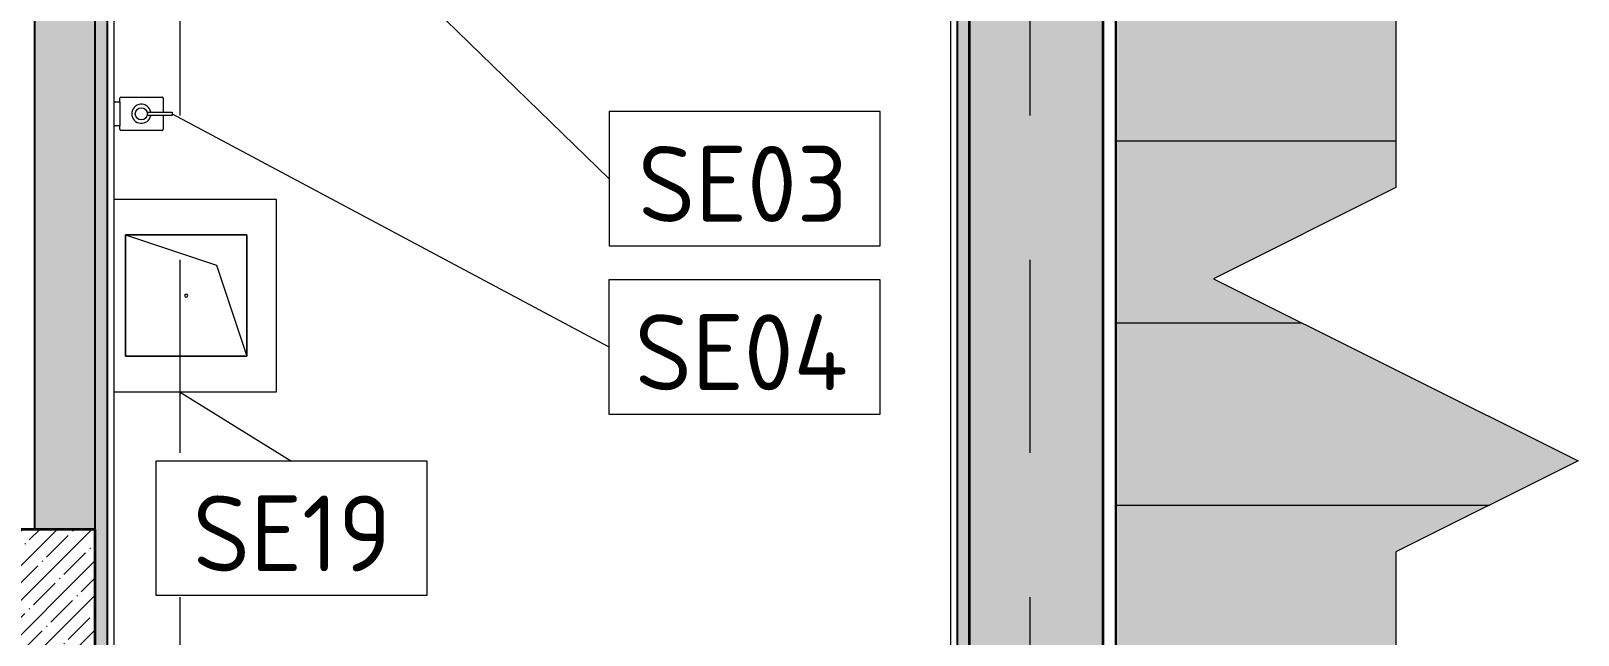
# Model space of a CAD drawing. Header units: millimetres. Extents: x 63482 to 319368, y -8553 to 29000.
# Drawn here: x 70314 to 72862, y 3806 to 4801 of the extents above; entities that cross this region are included whole.
import ezdxf

# ---------------------------------------------------------------- set-up
doc = ezdxf.new("R2010")
doc.units = ezdxf.units.MM
doc.linetypes.add('200_ШТРИХ__ш1_п0_6_', pattern=[80, 50, -30])
doc.linetypes.add('Осевая', pattern=[1587.5, 317.5, -238.125, 793.75, -238.125])
for name, color, linetype, lineweight in [('A-DETL-GENF', 7, 'Continuous', 9), ('A-DETL-MBND', 7, '200_ШТРИХ__ш1_п0_6_', 9), ('A-GENM', 7, 'Continuous', 9), ('I-WALL', 7, 'Continuous', 9), ('P-SANR-FIXT-IDEN', 7, 'Continuous', 9), ('S-STRS-2', 7, 'Continuous', 9), ('Оси-2', 7, 'Осевая', 9)]:
    doc.layers.add(name, color=color, linetype=linetype, lineweight=lineweight)
for name, color, linetype, lineweight, true_color in [('A-DETL-GENF-1', 7, 'Continuous', 9, 0x4994b4), ('A-GENM-1', 7, 'Continuous', 9, 0x4994b4), ('A-WALL-1', 7, 'Continuous', 25, 0x3c3c3c), ('A-WALL-3', 7, 'Continuous', 35, 0x3c3c3c), ('A-WALL-FNSH-1', 7, 'Continuous', 15, 0x3c3c3c), ('P-SANR-FIXT-1', 7, 'Continuous', 15, 0x4994b4)]:
    doc.layers.add(name, color=color, linetype=linetype, lineweight=lineweight, true_color=true_color)
doc.layers.add('S-STRS-1', color=7, linetype='Continuous', lineweight=15, transparency=1)
doc.styles.add('GOST Common', font='GOST_Common.ttf', dxfattribs={"height": 125})
pattern_1 = [(45, (0, 0), (-28.512667, 28.512667), []), (45, (28.51, 0), (-28.512667, 28.512667), [50.403, -10.081, 1.676, -8.404])]
pattern_2 = [(0, (0, 0), (60.96, 15.24), [5.029, -40.691, 5.029, -40.691, -243.84]), (0, (0, 0), (60.96, 15.24), [-91.44, 5.029, -86.411, 5.029, -40.691, -106.68]), (0, (0, 0), (60.96, 15.24), [-228.6, 5.029, -25.451, 5.029, -71.171]), (120, (22.86, 7.62), (-43.678227, 45.1729086), [5.029, -40.691, 5.029, -40.691, -243.84]), (120, (22.86, 7.62), (-43.678227, 45.1729086), [-91.44, 5.029, -86.411, 5.029, -40.691, -106.68]), (120, (22.86, 7.62), (-43.678227, 45.1729086), [-228.6, 5.029, -25.451, 5.029, -71.171]), (240, (30.48, 38.1), (-17.281773, -60.4129086), [5.029, -40.691, 5.029, -40.691, -243.84]), (240, (30.48, 38.1), (-17.281773, -60.4129086), [-91.44, 5.029, -86.411, 5.029, -40.691, -106.68]), (240, (30.48, 38.1), (-17.281773, -60.4129086), [-228.6, 5.029, -25.451, 5.029, -71.171])]

# ---------------------------------------------------------------- blocks, each defined once
blk = doc.blocks.new('GM_Отверстие прямоугольное _в плите_ - Отверстие-21604341-Фрагмент 3_1')
at = {"layer": 'A-GENM'}
for p, q in [((-100, -100), (-100, 100)), ((-100, 100), (100, 100)), ((100, 100), (-100, 100)), ((-100, 100), (-100, -100)), ((-50, 50), (100, 100)), ((100, 100), (100, -100)), ((100, -100), (100, 100)), ((-100, -100), (-50, 50)), ((100, -100), (-100, -100)), ((-100, -100), (100, -100))]:
    blk.add_line(p, q, dxfattribs=at)
for start, end in [(360, 180), (180, 360)]:
    blk.add_arc((0, 0), 2.5, start, end, dxfattribs=at)
blk = doc.blocks.new('TOY_Диспансер мыло - Дозатор Elegance new 11654 019001 хром-30615784-Фрагмент 3_1')
at = {"layer": 'A-GENM-1'}
for p, q in [((97.5, -84.7), (97.5, -17)), ((99.5, -15), (105, -15)), ((105, -15), (105, -5.5)), ((145, -15), (105, -15)), ((145, -5.5), (145, -15)), ((145, -15), (150.5, -15)), ((152.5, -17), (152.5, -84.7)), ((122.2, -87.7), (122.2, -60.3)), ((127.9, -60.3), (127.9, -87.7)), ((122.2, -86.7), (99.5, -86.7)), ((122.2, -86.7), (102.9, -86.7)), ((122.2, -101.6), (122.2, -86.7)), ((127.9, -101.6), (122.2, -101.6)), ((146.9, -86.7), (127.9, -86.7)), ((127.9, -86.7), (127.9, -101.6)), ((150.5, -86.7), (127.9, -86.7))]:
    blk.add_line(p, q, dxfattribs=at)
blk.add_circle((125, -50.7), 10, dxfattribs=at)
for centre, radius, start, end in [((99.5, -17), 2, 90, 180), ((150.5, -17), 2, 0, 90), ((125, -50.7), 15.7, 280.635, 259.5647), ((99.5, -84.7), 2, 180, 270), ((150.5, -84.7), 2, 270, 0)]:
    blk.add_arc(centre, radius, start, end, dxfattribs=at)
blk = doc.blocks.new('Plumbing_Drainage_hansgrohe_56248XXX-RainDrain-Point-Complete-set-po - 800 Stainless Steel Optic-V13-Фрагмент 3_1')
at = {"layer": 'A-DETL-GENF-1'}
for p, q in [((158.5, 158.5), (-109.3, 158.5)), ((158.5, -158.5), (158.5, 158.5)), ((-109.3, -158.5), (158.5, -158.5))]:
    blk.add_line(p, q, dxfattribs=at)
blk = doc.blocks.new('DET_L_Линия разрыва - М100-31031471-Фрагмент 3_1')
at = {"layer": 'A-DETL-GENF'}
for p, q in [((4750, -300), (5050, 300)), ((5050, 300), (5200, 0)), ((0, 0), (4600, 0)), ((4600, 0), (4750, -300)), ((5200, 0), (9800, 0))]:
    blk.add_line(p, q, dxfattribs=at)
blk = doc.blocks.new('М_сантехническая_рамка1 - В рамке-30590747-Фрагмент 3_1')
at = {"layer": 'P-SANR-FIXT-IDEN'}
for p, q in [((4.293, 2.24), (-4.639, 2.24)), ((-4.639, 2.24), (-4.639, -2.178)), ((4.293, -2.178), (4.293, 2.24)), ((-4.639, -2.178), (4.293, -2.178))]:
    blk.add_line(p, q, dxfattribs=at)

msp = doc.modelspace()

# ---------------------------------------------------------------- hatches: boundary and pattern name
at = {"layer": 'I-WALL'}
h = msp.add_hatch(dxfattribs=at)
h.set_pattern_fill('FP_4', color=256, style=0, pattern_type=2)
h.set_pattern_definition([(135, (0, 0), (-37.717076, -37.717076), [53.34, -8.89, 1.778, -8.89]), (135, (0, 37.694), (-37.717076, -37.717076), []), (50, (0, 0), (63.763904, -5.57885), [6.668, -73.343]), (355, (0, 0), (-12.334876, 66.869514), [5.334, -58.674]), (100.451, (5.314, -0.465), (51.43036, 61.29098), [5.667, -62.332]), (46.184, (0, 17.78), (94.87722, -14.71484), [10.001, -110.014]), (96.636, (7.91, 16.55), (83.09115, 86.5993), [8.5, -93.497]), (351.184, (0, 17.78), (83.09204, 86.59928), [8.001, -88.011]), (21, (8.89, 13.335), (53.064487, -35.792726), [6.667, -73.342]), (326, (8.89, 13.335), (21.63066, 64.46546), [5.334, -58.674]), (71.451, (13.31, 10.35), (74.69646, 28.672367), [5.667, -62.332]), (37.5, (0, 0), (1.080413, 29.594271), [1.676, -56.286, 1.676, -57.887, -58.896]), (37.5, (0, 0), (1.080413, 29.594271), [-117.526, 1.676, -57.22]), (7.5, (0, 0), (23.386368, 35.063507), [1.676, -32.283, 1.676, -54.953, -22.447]), (7.5, (0, 0), (23.386368, 35.063507), [-90.589, 1.676, -20.771]), (327.5, (-19.825, 0), (47.456567, -2.005468), [1.676, -20.549, 1.676, -67.666, -92.012]), (327.5, (-19.825, 0), (47.456567, -2.005468), [-91.567, 1.676, -90.335]), (317.5, (-28.715, 0), (51.844948, 8.89904), [1.676, -27.216, 1.676, -44.374, -65.342]), (317.5, (-28.715, 0), (51.844948, 8.89904), [-74.943, 1.676, -63.665])])
h.paths.add_polyline_path([(70420, 3980), (70420, 7680), (70320, 7680), (70320, 3980)])
h = msp.add_hatch(dxfattribs=at)
h.set_pattern_fill('FP_10', color=256, style=0, pattern_type=2)
h.set_pattern_definition(pattern_2)
h.paths.add_polyline_path([(70420, 3740), (70440, 3740), (70440, 7680), (70420, 7680), (70420, 3760)])
h = msp.add_hatch(dxfattribs=at)
h.set_pattern_fill('FP_10', color=256, style=0, pattern_type=2)
h.set_pattern_definition(pattern_2)
h.paths.add_polyline_path([(71840, 140), (71860, 140), (71860, 7680), (71840, 7680), (71840, 141)])
h = msp.add_hatch(dxfattribs=at)
h.set_pattern_fill('FP_3', color=256, style=0, pattern_type=2)
h.set_pattern_definition(pattern_1)
h.paths.add_polyline_path([(71860, 120), (72080, 120), (72080, 7680), (71860, 7680), (71860, 140)])
h = msp.add_hatch(dxfattribs=at)
h.set_pattern_fill('FP_3', color=256, style=0, pattern_type=2)
h.set_pattern_definition(pattern_1)
h.paths.add_polyline_path([(68465, 3760), (70420, 3760), (70420, 3980), (67080, 3980), (67080, 3760), (68385, 3760)])
at = {"layer": 'S-STRS-1'}
for points in [[(72100, 4620), (72561.9, 4620), (72561.9, 4920), (72100, 4920)], [(72261.9, 4320), (72407.5, 4320), (72261.9, 4392.8), (72561.9, 4542.8), (72561.9, 4620), (72100, 4620), (72100, 4320)], [(72261.9, 4020), (72716.4, 4020), (72861.9, 4092.8), (72407.5, 4320), (72100, 4320), (72100, 4020)], [(72561.9, 3720), (72561.9, 3942.8), (72716.4, 4020), (72100, 4020), (72100, 3720)]]:
    msp.add_hatch(color=256, dxfattribs=at).paths.add_polyline_path(points)

# ---------------------------------------------------------------- linework, layer by layer
at = {"layer": 'A-DETL-MBND'}
msp.add_line((72100, 7680), (72100, 535), dxfattribs=at)
at = {"layer": 'A-WALL-1'}
for p, q in [((70320, 7680), (70320, 3980)), ((70420, 3980), (70420, 7680)), ((71840, 140), (71840, 7680)), ((70440, 7660), (70440, 3740))]:
    msp.add_line(p, q, dxfattribs=at)
at = {"layer": 'A-WALL-3'}
for p, q in [((71860, -100), (71860, 7680)), ((72080, 120), (72080, 7680)), ((70420, 3980), (67080, 3980)), ((70420, 3760), (70420, 3980))]:
    msp.add_line(p, q, dxfattribs=at)
at = {"layer": 'A-WALL-FNSH-1'}
for p, q in [((70441, 3739), (70441, 7659)), ((71839, 7659), (71839, 141)), ((72100, 7660), (72100, 130)), ((72101, 140), (72101, 7659))]:
    msp.add_line(p, q, dxfattribs=at)
at = {"layer": 'I-WALL'}
for p, q in [((70451, 7649), (70451, 3740)), ((71829, 151), (71829, 7649)), ((72100.4, 1630.5), (72100.4, 7659)), ((72101.4, 7659), (72101.4, 535))]:
    msp.add_line(p, q, dxfattribs=at)
at = {"layer": 'P-SANR-FIXT-IDEN'}
for p, q in [((70681.3, 5126.4), (71266.3, 4557.5)), ((70547.1, 4664.4), (71266, 4280.4)), ((70560.2, 4206.1), (70743.4, 4092.4))]:
    msp.add_line(p, q, dxfattribs=at)
at = {"layer": 'S-STRS-2'}
for p, q in [((72100, 4620), (72561.9, 4620)), ((72100, 4620), (72561.9, 4620)), ((72100, 4320), (72407.5, 4320)), ((72100, 4320), (72407.5, 4320)), ((72100, 4020), (72716.4, 4020)), ((72100, 4020), (72716.4, 4020))]:
    msp.add_line(p, q, dxfattribs=at)
at = {"layer": 'Оси-2'}
for p, q in [((70560, -656.3), (70560, 7892.8)), ((71960, -656.3), (71960, 7892.8))]:
    msp.add_line(p, q, dxfattribs=at)

# ---------------------------------------------------------------- block references
at = {"layer": 'A-DETL-GENF', "rotation": 270.0000000000001}
msp.add_blockref('DET_L_Линия разрыва - М100-31031471-Фрагмент 3_1', (72561.9, 9142.8), dxfattribs=at)
at = {"layer": 'A-GENM', "rotation": 270}
msp.add_blockref('GM_Отверстие прямоугольное _в плите_ - Отверстие-21604341-Фрагмент 3_1', (70570, 4365), dxfattribs=at)
at = {"layer": 'P-SANR-FIXT-1', "rotation": 89.99999999999987}
msp.add_blockref('TOY_Диспансер мыло - Дозатор Elegance new 11654 019001 хром-30615784-Фрагмент 3_1', (70445.5, 4539.4), dxfattribs=at)
at = {"layer": 'P-SANR-FIXT-1'}
msp.add_blockref('Plumbing_Drainage_hansgrohe_56248XXX-RainDrain-Point-Complete-set-po - 800 Stainless Steel Optic-V13-Фрагмент 3_1', (70560.3, 4365), dxfattribs=at)
at = {"layer": 'P-SANR-FIXT-IDEN', "xscale": 49.99999999999998, "yscale": 49.99999999999998, "zscale": 49.99999999999998}
for p in [(71498.3, 4556), (71498, 4278.8), (70752, 3980.4)]:
    msp.add_blockref('М_сантехническая_рамка1 - В рамке-30590747-Фрагмент 3_1', p, dxfattribs=at)

# ---------------------------------------------------------------- texts
at = {"layer": 'P-SANR-FIXT-IDEN', "char_height": 125, "attachment_point": 1, "style": 'GOST Common'}
for s, insert, width in [('SE03', (71314, 4611.4), 444.937), ('SE04', (71308.7, 4334.2), 456.962), ('SE19', (70581, 4035.8), 412.869)]:
    msp.add_mtext(s, dxfattribs=dict(at, insert=insert, width=width))

doc.saveas('drawing.dxf')
